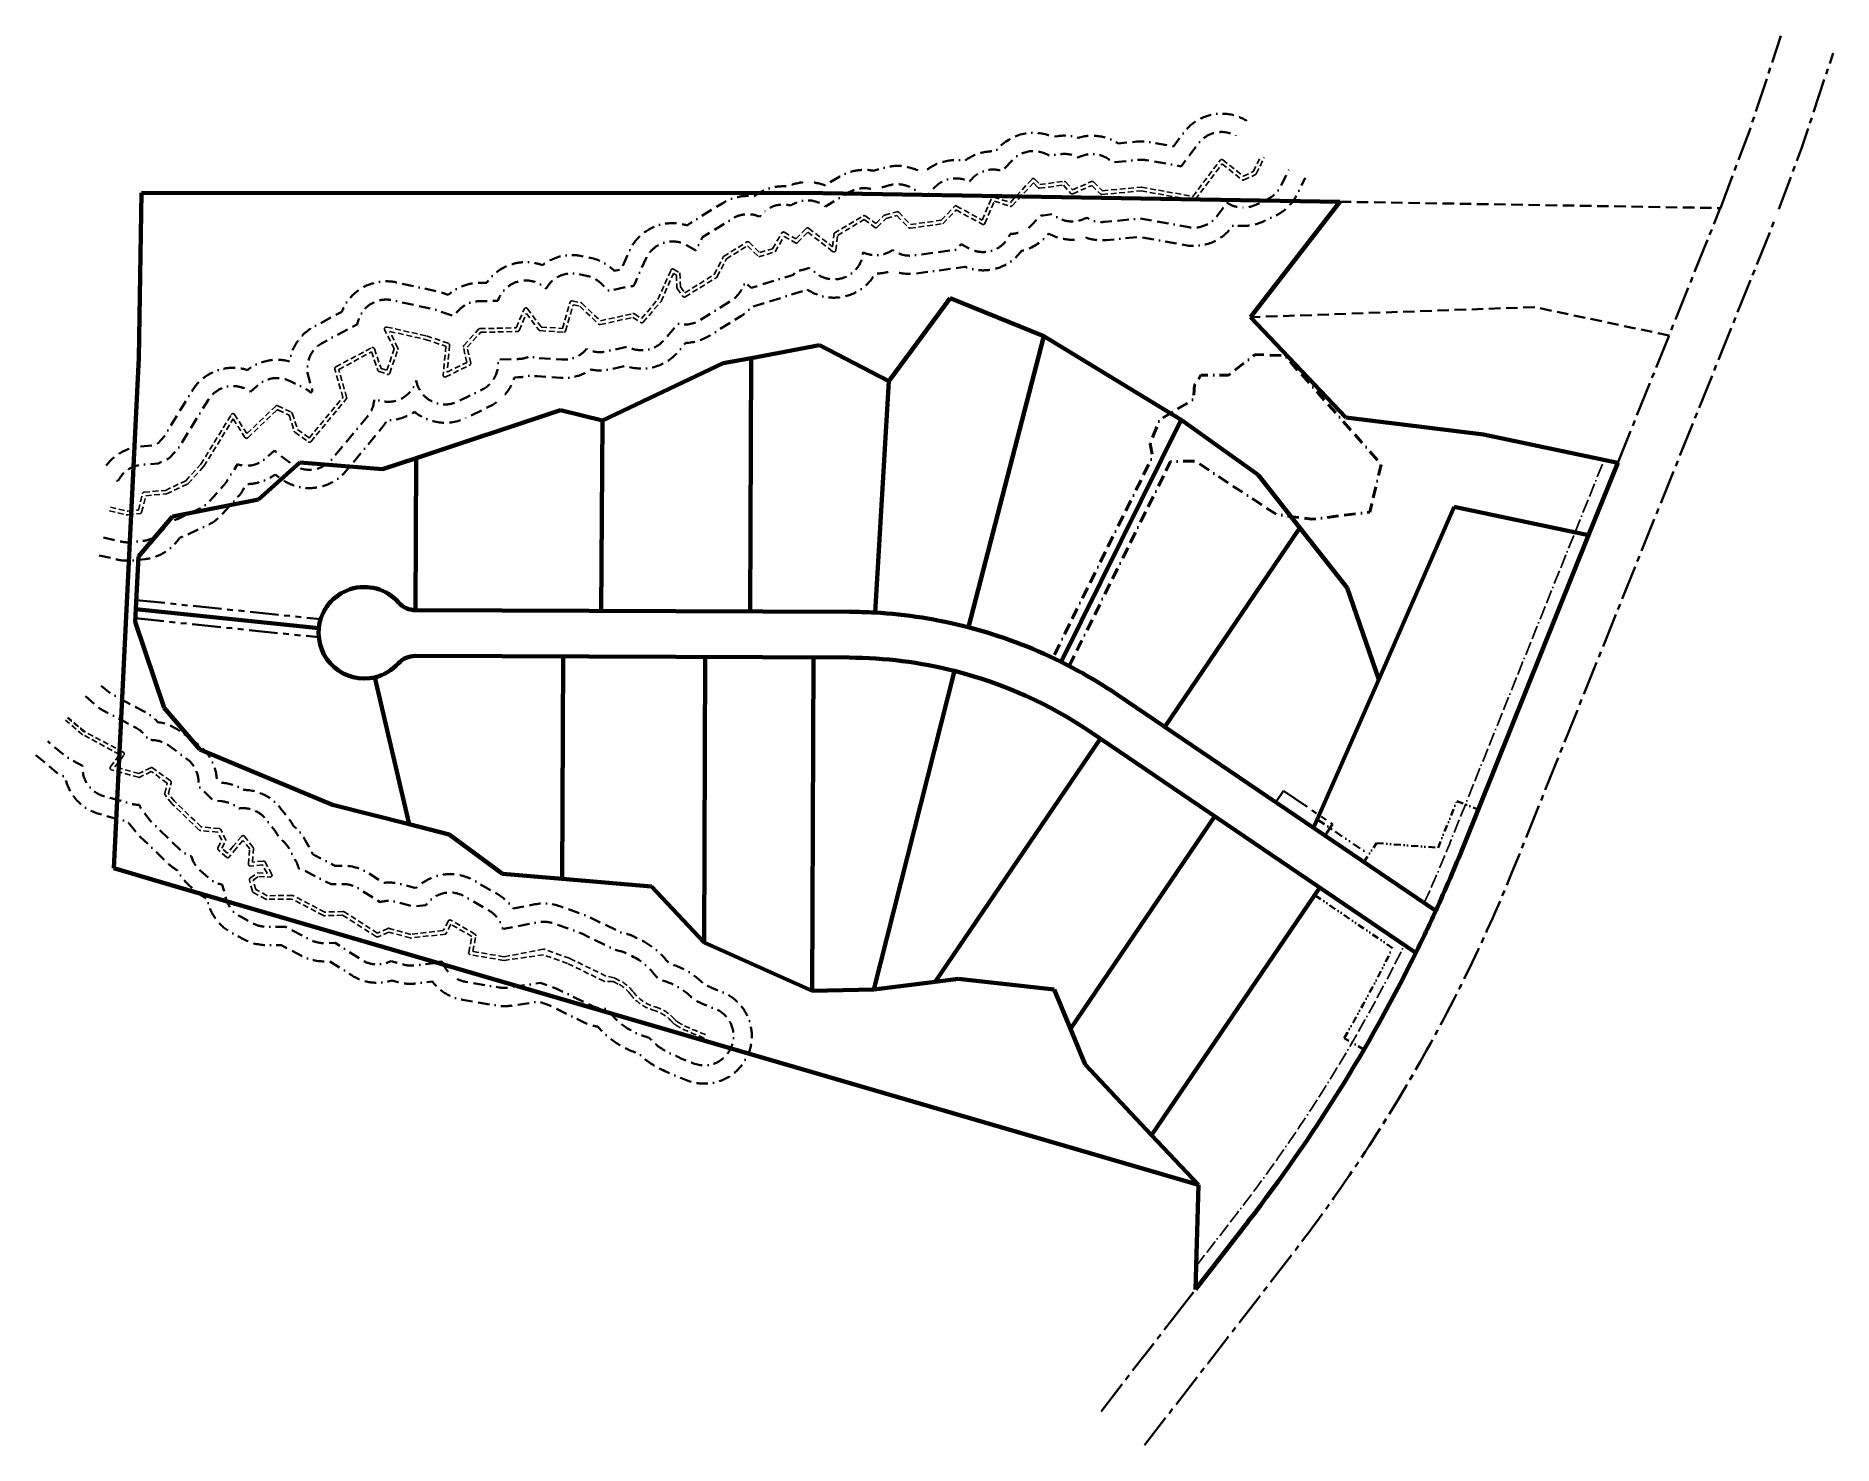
# Model space of a CAD drawing. Extents: x 2117416 to 2119380, y 837631 to 839171.
import ezdxf

# ---------------------------------------------------------------- set-up
doc = ezdxf.new("R2010")
doc.units = 0
doc.header["$LTSCALE"] = 50
doc.header["$MEASUREMENT"] = 0
for name, pattern in [('11b05', [16.75, 6, -1.5, 6, -1.5, 0.25, -1.5]), ('BORDER2', [0.875, 0.25, -0.125, 0.25, -0.125, 0, -0.125]), ('CENTER2', [1.125, 0.75, -0.125, 0.125, -0.125]), ('DIVIDE2', [0.625, 0.25, -0.125, 0, -0.125, 0, -0.125]), ('HIDDEN', [0.375, 0.25, -0.125]), ('HIDDEN2', [0.1875, 0.125, -0.0625]), ('PHANTOM2', [1.25, 0.625, -0.125, 0.125, -0.125, 0.125, -0.125])]:
    doc.linetypes.add(name, pattern=pattern)
for name, color, linetype, lineweight in [('V-BUFFER-STREAM', 33, 'BORDER2', 35), ('V-ESMT-ACCESS', 111, 'PHANTOM2', 40), ('V-ESMT-POWR', 41, 'DIVIDE2', 35), ('V-ESMT-STRM-1', 7, 'BORDER2', 50), ('V-PROP', 1, 'CONTINUOUS', 70), ('V-PROP-TIE', 171, 'HIDDEN', 40), ('V-RWAY', 6, 'CENTER2', 40)]:
    doc.layers.add(name, color=color, linetype=linetype, lineweight=lineweight)
doc.layers.add('V-ESMT-NGAS', color=41, linetype='11b05')
doc.layers.add('V-STREAM-TOB', color=53, linetype='HIDDEN2')

msp = doc.modelspace()

# ---------------------------------------------------------------- linework, layer by layer
at = {"layer": 'V-BUFFER-STREAM', "flags": 128}
for points in [[(2117493.1, 838701.6, -0.212606), (2117530.1, 838722.1), (2117544.5, 838723.4), (2117549.7, 838725.8), (2117556.2, 838733), (2117587.2, 838783.4, -0.344359), (2117647.3, 838805.8, -0.238614), (2117693.3, 838815.1, -0.236391), (2117720.1, 838853.2), (2117750.5, 838869.5, -0.370347), (2117810.2, 838901.5), (2117856.5, 838891.3), (2117866.7, 838887.8, -0.178999), (2117900.3, 838901), (2117908.7, 838901.2, -0.343809), (2117969.7, 838920.3, -0.220846), (2118012.3, 838930.3), (2118021.9, 838928.3, -0.139587), (2118047.1, 838915.1), (2118048.1, 838914.1), (2118055.6, 838915.7), (2118064.3, 838935.3, -0.387344), (2118128.4, 838963.5), (2118129.2, 838965.1), (2118166.7, 838988.2, -0.172902), (2118200.8, 838995.5, -0.190329), (2118237.5, 839006.3, -0.20447), (2118278.3, 839007.5), (2118294.5, 839017.1, -0.185158), (2118331.2, 839023.5), (2118343.4, 839026.9, -0.212489), (2118385.2, 839020.7, -0.241654), (2118430.7, 839034.2, -0.175222), (2118464.5, 839044.7), (2118468, 839048.5, -0.317676), (2118526.8, 839060.6), (2118533, 839061.4, -0.107789), (2118555.1, 839059.5, -0.220841), (2118598.5, 839053.4), (2118619, 839055.3, -0.067471), (2118632.9, 839054.7), (2118658.9, 839050.1), (2118670.2, 839065.1, -0.388098), (2118739.1, 839078, -0.388098)], [(2117504.3, 838685.1), (2117506, 838684.7, -0.259962), (2117531.8, 838702.2), (2117549.7, 838703.7), (2117561.8, 838709.3), (2117572.3, 838720.9), (2117604.3, 838773, -0.441887), (2117650.8, 838781.8), (2117657.4, 838788.1, -0.310751), (2117693.2, 838793.9), (2117708.1, 838786.9, -0.082246), (2117716.7, 838780.9), (2117718.4, 838782.9), (2117713.9, 838798.6, -0.352721), (2117729.6, 838835.6), (2117767.4, 838855.9, -0.430659), (2117805.9, 838882), (2117851.1, 838872), (2117872.4, 838864.8), (2117877.5, 838870.5, -0.20689), (2117900.7, 838881), (2117920.9, 838881.4), (2117922, 838884.1, -0.525305), (2117973.6, 838894.7, -0.330424), (2118008.3, 838910.7), (2118017.8, 838908.7, -0.139587), (2118033.3, 838900.6), (2118042, 838892.2), (2118062, 838896.7, -0.052439), (2118068.6, 838897.4), (2118070.1, 838899.2), (2118082.5, 838927.2, -0.44579), (2118127.8, 838941.9), (2118137.1, 838936.5), (2118144.5, 838951), (2118177.2, 838971.2, -0.246673), (2118206.9, 838973.3, -0.311), (2118241.1, 838985.5, -0.325333), (2118278.7, 838984.5), (2118304.7, 839000, -0.222896), (2118331.8, 839002.6, -0.030314), (2118335.4, 839003.9), (2118348.7, 839007.6, -0.275195), (2118380.3, 838999), (2118382.7, 838996.6), (2118390.7, 838997.7), (2118398.1, 839005.3, -0.334666), (2118436.1, 839011.4, -0.325156), (2118471.8, 839023.3), (2118482.6, 839034.8, -0.360455), (2118523.1, 839040), (2118535.6, 839041.6, -0.157507), (2118554.9, 839038), (2118557.2, 839039, -0.302891), (2118592.2, 839032.9), (2118592.4, 839032.7), (2118620.8, 839035.4, -0.067471), (2118629.4, 839035), (2118667.4, 839028.3), (2118686.1, 839053.1, -0.421503), (2118731.6, 839058.9, -0.421503)], [(2117485.4, 838603.3), (2117504.8, 838598.8, 0.084472), (2117522.2, 838597.8), (2117535.5, 838599.2, 0.225172), (2117573.4, 838622.7, 0.033874), (2117580, 838625.2), (2117603, 838635.9, 0.100596), (2117619.7, 838648.1), (2117636.5, 838666.7, 0.046124), (2117642.3, 838674.4), (2117646.5, 838681.2, 0.1622), (2117677.6, 838691.7), (2117684.3, 838686.8, 0.396131), (2117755, 838695.5), (2117793.8, 838742.2, 0.051405), (2117799.7, 838751.1, 0.155836), (2117830.1, 838760, 0.294434), (2117886, 838753.4), (2117912.1, 838766.2, 0.207817), (2117939, 838797.7), (2117943.2, 838797.8, 0.065685), (2117956.7, 838799.9, 0.034741), (2117963.8, 838798.9), (2117989.6, 838797.2, 0.168607), (2118022.5, 838806.3, 0.10268), (2118043.6, 838806.5), (2118060.7, 838810.3, 0.310695), (2118117.6, 838825.5), (2118126.1, 838835.4, 0.133366), (2118152.2, 838843.3), (2118186.4, 838864.6, 0.076014), (2118198.3, 838874.8), (2118257.2, 838892.9), (2118258.1, 838894.3, 0.444005), (2118333.3, 838911.2, 0.090814), (2118351.8, 838914.4, 0.129611), (2118378.1, 838911.2), (2118431.1, 838918.5), (2118431.3, 838918.6, 0.34509), (2118493, 838935.9, 0.149292), (2118519.3, 838951.1), (2118522.8, 838954.8, 0.20591), (2118563.6, 838950.4, 0.108555), (2118585.8, 838947.7), (2118621.7, 838951.1), (2118672.1, 838942.1, 0.282283), (2118722.7, 838962), (2118724.4, 838964.3, 0.163543), (2118757.3, 838968.2), (2118769.9, 838974.1, 0.170138), (2118794.4, 838998.2), (2118803, 839015.8)], [(2117489.9, 838622.8), (2117509.3, 838618.3, 0.084472), (2117520, 838617.7), (2117533.3, 838619.1, 0.28902), (2117560, 838640.4), (2117560.9, 838640.5, 0.087124), (2117571.5, 838643.3), (2117594.6, 838654, 0.100596), (2117604.9, 838661.6), (2117621.7, 838680.2, 0.046124), (2117625.2, 838684.9), (2117636.3, 838702.8, 0.276968), (2117668.4, 838710.1), (2117676.7, 838718, 0.049959), (2117681.4, 838713.7), (2117696.1, 838703, 0.396131), (2117739.6, 838708.3), (2117778.4, 838755, 0.166173), (2117785.8, 838774.3), (2117791, 838772.6, 0.409362), (2117831.2, 838792.6), (2117831.7, 838794.2, 0.495586), (2117877.2, 838771.4), (2117903.3, 838784.1, 0.324874), (2117920.9, 838817.4), (2117942.9, 838817.8, 0.105661), (2117955.9, 838820.9, 0.074544), (2117965.2, 838818.8), (2117990.9, 838817.2, 0.242181), (2118017.8, 838828.8, 0.174635), (2118039.3, 838826.1), (2118062.7, 838831.3, 0.355178), (2118102.4, 838838.5), (2118117.6, 838856.2, 0.19803), (2118141.6, 838860.2), (2118175.8, 838881.5, 0.136365), (2118187.4, 838894.2), (2118191.2, 838901.8), (2118197.6, 838895.5), (2118243.9, 838909.7), (2118246.6, 838914.4, 0.113322), (2118260.6, 838917.5), (2118268.5, 838911.5, 0.58121), (2118319.8, 838932.8), (2118320, 838934.4, 0.269874), (2118352.1, 838936.9, 0.194713), (2118375.4, 838931), (2118421.5, 838937.3), (2118427.2, 838943.3), (2118435.7, 838938.6, 0.443907), (2118480.6, 838954.2), (2118480.7, 838954.6, 0.212736), (2118504.7, 838964.8), (2118513.7, 838974.4, 0.021349), (2118516.5, 838974.6), (2118527.2, 838976, 0.29109), (2118561.1, 838970.8), (2118564.2, 838972.2, 0.161983), (2118583.9, 838967.6), (2118622.5, 838971.3), (2118675.6, 838961.8, 0.282283), (2118706.7, 838974.1), (2118717.6, 838988.5, 0.261247), (2118748.8, 838986.3), (2118761.3, 838992.2, 0.170138), (2118776.4, 839007), (2118785, 839024.6)], [(2117416.2, 838384.9), (2117439.1, 838365.7), (2117448.2, 838360.9, 0.283272), (2117485.2, 838320.9), (2117515, 838312.7, 0.008804), (2117516.8, 838312.2, 0.009183), (2117517.9, 838310.7), (2117525.2, 838301.3, 0.035423), (2117530.1, 838295.9), (2117560, 838267.2, 0.063502), (2117570.6, 838259.3, 0.092386), (2117582.2, 838244.2), (2117591, 838236.3, 0.070729), (2117603.2, 838228.2), (2117604.4, 838223.4, 0.207948), (2117630.2, 838190.9), (2117643.9, 838183.6, 0.124138), (2117668.6, 838177.5), (2117684, 838177.6), (2117707.2, 838165.5, 0.127979), (2117732.8, 838159.7), (2117737.4, 838159.8), (2117761.2, 838144.5, 0.224396), (2117805.3, 838138.9), (2117811.6, 838137.1, 0.096607), (2117831.5, 838135.5), (2117849.5, 838137.6, 0.19127), (2117882.3, 838117.7), (2117919.1, 838111.5, 0.077339), (2117935, 838111.3), (2117965.5, 838115.7), (2117977.5, 838111.4), (2118015, 838093.1, 0.075966), (2118030, 838088.4, 0.138233), (2118075.2, 838058.8, 0.062478), (2118088.5, 838047.9, 0.028537), (2118101.4, 838040.7, 0.026619), (2118130.8, 838028.5, 0.961406), (2118165.6, 838126.5, -0.025864), (2118147, 838134.2, 0.123277), (2118107.8, 838157.6, 0.113986), (2118076.6, 838183.3), (2118070.7, 838186.3, 0.060642), (2118058.9, 838190.5), (2118055.7, 838191.2), (2118021.2, 838208, 0.027607), (2118016, 838210.2), (2117988.5, 838220, 0.13333), (2117961.4, 838222.1), (2117937.6, 838217.6, 0.110579), (2117920.8, 838233), (2117894.6, 838248.1, 0.33468), (2117832.4, 838240.3), (2117829.8, 838240), (2117815.6, 838244, 0.094209), (2117796.3, 838245.6), (2117779.9, 838256, 0.150888), (2117750.3, 838264.2), (2117743.2, 838264), (2117720.6, 838275.8, 0.009088), (2117718.9, 838276.6, 0.011637), (2117717.8, 838278.7), (2117710.4, 838292.3, 0.096805), (2117697.7, 838307.6, 0.042064), (2117692.9, 838314.9), (2117683.6, 838326.9, 0.226169), (2117643.6, 838347.1, 0.115999), (2117621, 838354.6), (2117618.9, 838354.8), (2117613.8, 838359.7, 0.21709), (2117592.7, 838397.3), (2117573.2, 838411.5, 0.124505), (2117549.5, 838421.1, 0.087984), (2117535.2, 838432.3), (2117497.7, 838452.4), (2117483.1, 838464.6)], [(2117470.2, 838449.3), (2117486.4, 838435.7), (2117525.8, 838414.7, -0.149785), (2117539, 838401.4, -0.186921), (2117561.4, 838395.4), (2117580.9, 838381.1, -0.273185), (2117593.7, 838351.3), (2117610.1, 838335.5), (2117619.2, 838334.7, -0.160645), (2117637.6, 838326.7, -0.272702), (2117667.8, 838314.7), (2117677.1, 838302.7, -0.073846), (2117681.7, 838294.5, -0.128885), (2117692.9, 838282.7), (2117700.2, 838269.2, -0.069396), (2117703.4, 838260.9, -0.066835), (2117711.4, 838258), (2117738.6, 838243.9), (2117750.9, 838244.2, -0.150888), (2117769.1, 838239.2), (2117792.2, 838224.4, -0.143901), (2117810.3, 838224.7), (2117828.2, 838219.7), (2117842.4, 838221.3, -0.388528), (2117884.6, 838230.7), (2117910.8, 838215.6, -0.204536), (2117926, 838195.5), (2117927.4, 838195.3), (2117965.1, 838202.5, -0.13333), (2117981.8, 838201.2), (2118009.2, 838191.4, -0.027607), (2118012.5, 838190), (2118049, 838172.2), (2118054.5, 838171, -0.060642), (2118061.8, 838168.4), (2118067.7, 838165.4, -0.118303), (2118092.6, 838144.5, 0.165842), (2118100.9, 838138.8, -0.137238), (2118134.9, 838118, 0.018154), (2118137.8, 838116.5, 0.026619), (2118158.9, 838107.7, -0.935958), (2118137.5, 838047.3, -0.026619), (2118110.1, 838058.8, -0.028537), (2118099.2, 838064.8, -0.07328), (2118088.2, 838074.2, 0.145602), (2118083.4, 838077.2, -0.165842), (2118041.2, 838106.4, 0.088835), (2118039.7, 838107.8), (2118037.4, 838107.9, -0.111091), (2118023.8, 838111.1), (2117985.3, 838129.8), (2117967.6, 838136.2), (2117932.2, 838131.1, -0.077339), (2117922.4, 838131.2), (2117885.7, 838137.4, -0.278451), (2117860.6, 838159), (2117829.2, 838155.4, -0.096607), (2117817, 838156.4), (2117804.2, 838160), (2117802.3, 838159.1, -0.252504), (2117772, 838161.4), (2117743, 838180), (2117732.2, 838179.6, -0.127979), (2117716.4, 838183.2), (2117688.8, 838197.6), (2117668.5, 838197.5, -0.124138), (2117653.3, 838201.3), (2117639.6, 838208.6, -0.207948), (2117623.7, 838228.6), (2117620.5, 838240.9, -0.021407), (2117619.9, 838243.5, -0.137725), (2117604.4, 838251.2), (2117595.5, 838259.1, -0.142197), (2117586.1, 838274.2, -0.11302), (2117573.9, 838281.6), (2117544, 838310.3, -0.035423), (2117541, 838313.7), (2117533.7, 838323, -0.0704), (2117529.2, 838330.8, -0.070019), (2117520.3, 838331.9), (2117490.6, 838340.2, -0.357605), (2117467.2, 838373.4), (2117450.4, 838382.4), (2117429.1, 838400.2)], [(2117853.6, 838158.8), (2117859.7, 838159.5, 0.024102), (2117860.6, 838156.7, 0.024102)]]:
    msp.add_lwpolyline(points, format="xyb", dxfattribs=at)
at = {"layer": 'V-ESMT-ACCESS'}
for p, q in [((2117525.8, 838554.5), (2117727.3, 838533.6)), ((2117524.8, 838534.5), (2117725.2, 838513.8))]:
    msp.add_line(p, q, dxfattribs=at)
msp.add_lwpolyline([(2118770.7, 838333.6), (2118779.1, 838346), (2118832.9, 838309.5), (2118824.5, 838297)], dxfattribs=at)
at = {"layer": 'V-ESMT-NGAS', "ltscale": 0.05, "flags": 128}
for points in [[(2118932.9, 838223.4, 0.010919), (2118962.2, 838291.9), (2119129.4, 838707.4)], [(2118683.9, 837826.9), (2118728.9, 837885.1, 0.050679), (2118911.3, 838177.7, 0.05037)]]:
    msp.add_lwpolyline(points, format="xyb", dxfattribs=at)
at = {"layer": 'V-ESMT-POWR', "ltscale": 0.6}
msp.add_lwpolyline([(2118866.9, 838268.2), (2118880.9, 838288.9), (2118948.1, 838283.9), (2118968.7, 838334.9), (2118991.9, 838325.5)], dxfattribs=at)
at = {"layer": 'V-ESMT-POWR', "ltscale": 0.75}
msp.add_lwpolyline([(2118816.1, 838314.8), (2118872.5, 838276.5)], dxfattribs=at)
at = {"layer": 'V-ESMT-POWR', "ltscale": 0.6}
msp.add_lwpolyline([(2118867.1, 838063.4), (2118845.5, 838076, 0.016475), (2118898.4, 838174.3), (2118813.2, 838232.2)], format="xyb", dxfattribs=at)
at = {"layer": 'V-ESMT-STRM-1', "flags": 128}
msp.add_lwpolyline([(2118545.1, 838482.4), (2118655.9, 838705.9), (2118682.7, 838706.2), (2118771.5, 838647.9), (2118810.1, 838642.7), (2118873.4, 838650.6), (2118885.9, 838702.9), (2118780.8, 838821.4), (2118748.3, 838822.7), (2118719.2, 838800.2), (2118689, 838800), (2118682.1, 838789.7), (2118681.1, 838773.9), (2118643.6, 838751.1), (2118633.6, 838725.3), (2118636.2, 838711.1), (2118527.2, 838491.3)], dxfattribs=at)
at = {"layer": 'V-PROP'}
for p, q in [((2117531.4, 838999.5), (2117528.8, 838819.1)), ((2117531.4, 838999.5), (2118275.8, 838999.1)), ((2118275.8, 838999.1), (2118840.6, 838989.6)), ((2118840.6, 838989.6), (2118743.2, 838863.5)), ((2118347.9, 838793.7), (2118414.9, 838884.4)), ((2118414.9, 838884.4), (2118517.4, 838842.8)), ((2118743.2, 838863.5), (2118847.4, 838753.8)), ((2118197.8, 838818.9), (2118272.3, 838832.9)), ((2118272.3, 838832.9), (2118347.9, 838793.7)), ((2118434.9, 838524.8), (2118517.4, 838842.8)), ((2118517.4, 838842.8), (2118667.3, 838751.4)), ((2117528.8, 838819.1), (2117501.2, 838261.4)), ((2118035.1, 838750.5), (2118167.1, 838813.2)), ((2118167.1, 838813.2), (2118197.8, 838818.9)), ((2118197.8, 838818.9), (2118196.7, 838542)), ((2118333, 838540.7), (2118347.9, 838793.7)), ((2117831.7, 838709.5), (2117989.3, 838761.9)), ((2117989.3, 838761.9), (2118035.1, 838750.5)), ((2118033.8, 838542.7), (2118035.1, 838750.5)), ((2118667.3, 838751.4), (2118536.2, 838486.9)), ((2118667.3, 838751.4), (2118751.6, 838691.1)), ((2118847.4, 838753.8), (2118997.6, 838735.2)), ((2118997.6, 838735.2), (2119144.4, 838704.3)), ((2117659.4, 838664.4), (2117704.6, 838704.6)), ((2117704.6, 838704.6), (2117794.7, 838697.3)), ((2117794.7, 838697.3), (2117831.7, 838709.5)), ((2117831, 838543.4), (2117831.7, 838709.5)), ((2119112.6, 838625.4), (2119144.4, 838704.3)), ((2118751.6, 838691.1), (2118797.1, 838633.3)), ((2117565.3, 838645.6), (2117659.4, 838664.4)), ((2118883.2, 838467.8), (2118965.8, 838656.4)), ((2119112.6, 838625.4), (2118965.8, 838656.4)), ((2117528.2, 838602.1), (2117565.3, 838645.6)), ((2118797.1, 838633.3), (2118649.5, 838415.9)), ((2118797.1, 838633.3), (2118848.8, 838567.7)), ((2117524.6, 838530.5), (2117528.2, 838602.1)), ((2118848.8, 838567.7), (2118883.2, 838467.8)), ((2117525.3, 838544.5), (2117725.3, 838523.8)), ((2117831, 838543.4), (2118305, 838541.6)), ((2117556.5, 838436.8), (2117524.6, 838530.5)), ((2118304.8, 838491.6), (2117830.8, 838493.4)), ((2117991.2, 838249.9), (2117992.2, 838492.8)), ((2118146.2, 838180.5), (2118147.4, 838492.2)), ((2118264.4, 838127.4), (2118265.8, 838491.8)), ((2118331.6, 838129.1), (2118419.9, 838477)), ((2117823.9, 838309.6), (2117786.4, 838470)), ((2118812, 838305.5), (2118883.2, 838467.8)), ((2117595.3, 838391.1), (2117556.5, 838436.8)), ((2118597.9, 838450.9), (2118945.5, 838214.9)), ((2118398.6, 838137.4), (2118579.1, 838403.2)), ((2118923.8, 838169.1), (2118569.8, 838409.5)), ((2117740.1, 838330.9), (2117595.3, 838391.1)), ((2117823.9, 838309.6), (2117740.1, 838330.9)), ((2118546.4, 838085.9), (2118704.2, 838318.3)), ((2117867.8, 838298.5), (2117823.9, 838309.6)), ((2117925.9, 838255.5), (2117867.8, 838298.5)), ((2117563, 838243.5), (2117501.2, 838261.4)), ((2117563, 838243.5), (2118686.5, 837915.6)), ((2117991.2, 838249.9), (2117925.9, 838255.5)), ((2118088.9, 838241.6), (2117991.2, 838249.9)), ((2118146.2, 838180.5), (2118088.9, 838241.6)), ((2118635.1, 837970), (2118818.8, 838240.4)), ((2118264.4, 838127.4), (2118146.2, 838180.5)), ((2118331.6, 838129.1), (2118264.4, 838127.4)), ((2118398.6, 838137.4), (2118331.6, 838129.1)), ((2118423.8, 838140.6), (2118398.6, 838137.4)), ((2118528.5, 838129.1), (2118423.8, 838140.6)), ((2118546.4, 838085.9), (2118528.5, 838129.1)), ((2118562.5, 838047), (2118546.4, 838085.9)), ((2118635.1, 837970), (2118562.5, 838047)), ((2118686.5, 837915.6), (2118635.1, 837970)), ((2118686.5, 837915.6), (2118683.1, 837801.4)), ((2118683.1, 837801.4), (2118740.8, 837875.9))]:
    msp.add_line(p, q, dxfattribs=at)
for points in [[(2118945.5, 838214.9, 0.011294), (2118976.1, 838286.3), (2119112.6, 838625.4)], [(2117786.4, 838470, -0.515439), (2117725.3, 838523.8, -0.725715)]]:
    msp.add_lwpolyline(points, format="xyb", dxfattribs=at)
for centre, radius, start, end in [((2117775, 838518.7), 50, 41.5888, 174.0903), ((2117831.1, 838568.4), 25, 221.5888, 269.7775), ((2118302.9, 838016.6), 525, 86.7198, 89.7775), ((2118302.9, 838016.6), 525, 75.446, 86.7198), ((2118302.9, 838016.6), 525, 63.6227, 75.446), ((2117775, 838518.7), 50, 283.1636, 317.9661), ((2117830.7, 838468.4), 25, 89.7775, 137.9661), ((2118302.9, 838016.6), 475, 75.7501, 89.7775), ((2118302.9, 838016.6), 475, 55.8173, 75.7501), ((2118302.9, 838016.6), 525, 55.8173, 63.6227), ((2117380.5, 838928.5), 1720, 333.8001, 335.4858), ((2117380.5, 838928.5), 1720, 322.266, 333.8001)]:
    msp.add_arc(centre, radius, start, end, dxfattribs=at)
at = {"layer": 'V-PROP-TIE'}
for p, q in [((2118840.6, 838989.6), (2119256.4, 838982.7)), ((2119053.6, 838874.5), (2118743.2, 838863.5)), ((2119200.4, 838843.5), (2119053.6, 838874.5))]:
    msp.add_line(p, q, dxfattribs=at)
at = {"layer": 'V-RWAY'}
for p, q in [((2119144.4, 838704.3), (2119256.4, 838982.7)), ((2118657.9, 837768.8), (2118683.1, 837801.4)), ((2118580, 837668.1), (2118657.9, 837768.8))]:
    msp.add_line(p, q, dxfattribs=at)
at = {"layer": 'V-RWAY', "flags": 128}
for points in [[(2119256.7, 838982.7), (2119288.9, 839068.9), (2119322.6, 839170.8)], [(2119320.3, 838981.5), (2119345.5, 839049), (2119379.6, 839151.9)]]:
    msp.add_lwpolyline(points, dxfattribs=at)
msp.add_lwpolyline([(2118627.4, 837631.3), (2118696.4, 837720.5), (2118788.2, 837839.2, 0.069085), (2119031.7, 838263.9), (2119316.4, 838970.9)], format="xyb", dxfattribs=at)
at = {"layer": 'V-STREAM-TOB'}
for points in [[(2117496.7, 838652), (2117516, 838647.5, 0.084472), (2117516.7, 838647.5), (2117530, 838648.9, 0.3141), (2117531.7, 838650.4), (2117536.2, 838668.4), (2117558.3, 838670.4, 0.087124), (2117558.9, 838670.5), (2117582, 838681.2, 0.100596), (2117582.6, 838681.7), (2117599.5, 838700.3, 0.046124), (2117599.7, 838700.6), (2117631.6, 838752.4), (2117644.6, 838732.1, 0.471815), (2117647.7, 838731.8), (2117678.9, 838761.6, -0.310751), (2117681.2, 838762), (2117692.8, 838756.5), (2117698.4, 838738.9, 0.15881), (2117699.1, 838737.9), (2117713.8, 838727.2, 0.396131), (2117716.5, 838727.5), (2117755.3, 838774.2, 0.247713), (2117755.7, 838776), (2117747.1, 838806.4), (2117782.9, 838825.6), (2117789.8, 838805.4, 0.235998), (2117791.1, 838804.1), (2117800.3, 838801.1, 0.409362), (2117802.8, 838802.4), (2117811.7, 838828.3, 0.200948), (2117811.6, 838829.8), (2117802.7, 838847.9), (2117841.9, 838839.2), (2117864.1, 838831.7), (2117861.2, 838800.3, 0.585316), (2117864, 838798.3), (2117890.1, 838811.1, 0.345055), (2117891.2, 838813.3), (2117887.4, 838830.7), (2117902.2, 838847), (2117942.3, 838847.8, 0.295836), (2117944.1, 838849), (2117952, 838867.7), (2117965.6, 838849.6, 0.218014), (2117967.1, 838848.8), (2117992.9, 838847.1, 0.352461), (2117994.9, 838848.5), (2118003.1, 838877), (2118010.3, 838875.6), (2118031, 838855.9, 0.249726), (2118032.8, 838855.4), (2118068.5, 838863.3), (2118077, 838857.7, 0.378386), (2118079.6, 838858), (2118099.2, 838880.8), (2118112.7, 838911.4), (2118115.9, 838909.5), (2118116.5, 838896, 0.142777), (2118116.9, 838895), (2118123, 838886.2, 0.398006), (2118125.7, 838885.7), (2118159.9, 838907, 0.136365), (2118160.6, 838907.8), (2118170.5, 838927.1), (2118193.7, 838941.5), (2118205.9, 838929.4), (2118223.8, 838934.9), (2118233.6, 838951.8), (2118245.9, 838944.7, 0.343036), (2118248.3, 838945), (2118259.4, 838956.4), (2118286.8, 838935.2, 0.58121), (2118290, 838936.5), (2118292.1, 838952.9), (2118321, 838970.1), (2118332.7, 838961.6, 0.365051), (2118335.3, 838961.8), (2118345.1, 838971.3), (2118356.7, 838974.5), (2118369.6, 838961.3, 0.239123), (2118371.3, 838960.7), (2118407.1, 838965.6), (2118421.5, 838980.6), (2118450.1, 838965, 0.443907), (2118452.9, 838965.9), (2118463.3, 838990.3), (2118480.7, 838984.7, 0.290217), (2118482.8, 838985.2), (2118506, 839010.1), (2118511, 839005, 0.236357), (2118512.7, 839004.4), (2118538.8, 839007.8), (2118546.7, 838998.8, 0.326318), (2118549.1, 838998.3), (2118569.7, 839007.4), (2118579.5, 838998, 0.217239), (2118581.1, 838997.5), (2118623.8, 839001.5), (2118680.8, 838991.4, 0.282283), (2118682.8, 838992.1), (2118712.1, 839031), (2118733.9, 839013.6, 0.285271), (2118736, 839013.4), (2118748.6, 839019.3, 0.170138), (2118749.5, 839020.2), (2118758.1, 839037.8)], [(2117497.6, 838655.9), (2117516.6, 838651.5), (2117528.1, 838652.8), (2117532.6, 838670.8, -0.320606), (2117534.4, 838672.3), (2117557.6, 838674.3), (2117579.9, 838684.7), (2117596.4, 838702.8), (2117629.8, 838757.2, -0.552821), (2117633.2, 838757.3), (2117646.7, 838736.3), (2117678.2, 838766.4, -0.310751), (2117680.4, 838766.8), (2117695.3, 838759.7, -0.207662), (2117696.3, 838758.5), (2117702, 838740.8), (2117714.7, 838731.5), (2117751.6, 838775.9), (2117742.8, 838806.8, -0.352721), (2117743.7, 838809.1), (2117783.1, 838830.2, -0.463086), (2117786, 838829.1), (2117793.3, 838807.6), (2117799.7, 838805.6), (2117807.7, 838828.8), (2117797.2, 838849.8, -0.630124), (2117799.5, 838852.7), (2117843, 838843.1), (2117866.8, 838834.9, -0.34654), (2117868.2, 838832.9), (2117865.5, 838803.5), (2117886.9, 838814), (2117883.3, 838830.8, -0.241867), (2117883.7, 838832.6), (2117899.8, 838850.3, -0.20689), (2117901.2, 838851), (2117940.9, 838851.8), (2117949.6, 838872.4, -0.577178), (2117953.1, 838872.8), (2117968.3, 838852.7), (2117991.5, 838851.2), (2117999.8, 838879.9, -0.392452), (2118002.1, 838881.3), (2118011.6, 838879.4, -0.139587), (2118012.6, 838878.8), (2118032.9, 838859.5), (2118068.5, 838867.4, -0.203344), (2118070, 838867.1), (2118077.8, 838862), (2118095.7, 838883), (2118110, 838915, -0.44579), (2118112.8, 838916), (2118119.8, 838911.9), (2118120.5, 838896.8), (2118125.2, 838890.1), (2118157.3, 838910.1), (2118167.4, 838929.9), (2118193, 838945.7, -0.34578), (2118195.4, 838945.4), (2118207, 838934), (2118221.1, 838938.3), (2118231.1, 838955.6, -0.414233), (2118233.8, 838956.3), (2118246.5, 838949), (2118257.8, 838960.5, -0.381316), (2118260.4, 838960.7), (2118286.5, 838940.5), (2118288.3, 838955.3), (2118320.1, 838974.2, -0.299243), (2118322.2, 838974.1), (2118333.7, 838965.8), (2118342.6, 838974.5, -0.126083), (2118343.5, 838975), (2118356.8, 838978.7, -0.275195), (2118358.8, 838978.2), (2118371.7, 838964.8), (2118405.2, 838969.4), (2118419.7, 838984.5, -0.338446), (2118422.1, 838984.9), (2118450.1, 838969.5), (2118460.3, 838993.6, -0.388154), (2118462.7, 838994.7), (2118480.8, 838988.9), (2118504.5, 839014.4, -0.42873), (2118507.4, 839014.4), (2118513.1, 839008.5), (2118539.4, 839011.9, -0.248566), (2118541.1, 839011.2), (2118548.8, 839002.5), (2118569.3, 839011.6, -0.302891), (2118571.5, 839011.2), (2118581.6, 839001.6), (2118623.6, 839005.5, -0.067471), (2118624.2, 839005.5), (2118680.3, 838995.5), (2118710.1, 839035, -0.421571), (2118712.9, 839035.4), (2118735.4, 839017.5), (2118746.2, 839022.6), (2118754.5, 839039.5)], [(2118147.6, 838075.6, -0.026619), (2118123.1, 838085.8, -0.028537), (2118115.2, 838090.2, -0.07328), (2118110.9, 838093.9, 0.145602), (2118091.6, 838106.1, -0.165842), (2118065.3, 838124.3, 0.118303), (2118052.5, 838135), (2118047, 838137.8), (2118037.8, 838137.9, -0.111091), (2118036.9, 838138.1), (2117996.9, 838157.5), (2117970.7, 838166.9), (2117928, 838160.8, -0.077339), (2117927.4, 838160.8), (2117890.7, 838167, -0.424915), (2117889, 838169.4), (2117892.6, 838186.9), (2117869.4, 838200.2), (2117863.9, 838189.6), (2117825.8, 838185.2, -0.096607), (2117825.1, 838185.3), (2117801.8, 838191.8), (2117790.1, 838186.5, -0.252504), (2117788.2, 838186.7), (2117751.3, 838210.2), (2117731.3, 838209.6, -0.127979), (2117730.3, 838209.9), (2117696.1, 838227.6), (2117668.4, 838227.5, -0.124138), (2117667.4, 838227.7), (2117653.7, 838235.1, -0.207948), (2117652.7, 838236.3), (2117649.5, 838248.6, -0.311171), (2117650.2, 838250.7), (2117658.4, 838256.6), (2117668.7, 838256), (2117663.7, 838265.2), (2117650.7, 838263.9, -0.467897), (2117648.5, 838266), (2117649.8, 838282.5), (2117642.4, 838291.9), (2117635.2, 838283.4), (2117627.3, 838273.7, -0.428975), (2117624.4, 838273.5), (2117615.6, 838281.4, -0.335783), (2117615.1, 838283.8), (2117619.2, 838292.1), (2117615, 838300.9), (2117595.9, 838302.7, -0.170187), (2117594.7, 838303.2), (2117564.8, 838331.9, -0.035423), (2117564.6, 838332.2), (2117557.3, 838341.5, -0.230974), (2117556.9, 838343.2), (2117559.7, 838354.5), (2117542.3, 838367.2), (2117529.8, 838361, -0.185453), (2117528.4, 838360.8), (2117498.6, 838369.1, -0.528331), (2117497.6, 838372.2), (2117507.7, 838385.8), (2117467.3, 838407.4), (2117448.4, 838423.2)], [(2118148.9, 838079.4, -0.026619), (2118124.8, 838089.4, -0.028537), (2118117.3, 838093.6, -0.07328), (2118113.9, 838096.5, 0.145602), (2118092.7, 838110, -0.165842), (2118068.5, 838126.7, 0.118303), (2118054.3, 838138.6), (2118048.4, 838141.5, 0.060642), (2118047.9, 838141.7), (2118039, 838143.7), (2117999.4, 838163, 0.027607), (2117999.1, 838163.1), (2117971.7, 838172.9, 0.13333), (2117970.7, 838173), (2117927.7, 838164.8), (2117893.4, 838170.6), (2117896.8, 838187.5, 0.323669), (2117895.9, 838189.6), (2117869.6, 838204.7, 0.425965), (2117866.9, 838203.9), (2117861.3, 838193.3), (2117825.7, 838189.2), (2117802.2, 838195.8, 0.174712), (2117800.8, 838195.7), (2117789.4, 838190.6), (2117753, 838213.9, 0.150888), (2117751.8, 838214.2), (2117731.7, 838213.6), (2117697.5, 838231.4, 0.121351), (2117696.6, 838231.6), (2117668.9, 838231.5), (2117656.4, 838238.2), (2117653.7, 838248.3), (2117659.6, 838252.5), (2117672, 838251.8, 0.588032), (2117673.9, 838254.8), (2117666.5, 838268.3, 0.302429), (2117664.6, 838269.3), (2117652.7, 838268.1), (2117653.8, 838282.9, 0.186092), (2117653.4, 838284.3), (2117644.1, 838296.3, 0.474789), (2117641, 838296.4), (2117632.1, 838286), (2117625.5, 838277.9), (2117619.4, 838283.4), (2117623.7, 838292.1), (2117618.1, 838303.7, 0.264164), (2117616.5, 838304.8), (2117596.9, 838306.6), (2117567.6, 838334.7), (2117561, 838343.2), (2117563.9, 838354.8, 0.304995), (2117563.2, 838356.9), (2117543.7, 838371.2, 0.280374), (2117541.6, 838371.3), (2117528.7, 838364.9), (2117502.5, 838372.2), (2117512.3, 838385.2, 0.459966), (2117511.7, 838388.2), (2117469.5, 838410.7), (2117450.9, 838426.3)]]:
    msp.add_lwpolyline(points, format="xyb", dxfattribs=at)
for points in [[(2118681.3, 838992.3), (2118681.6, 838992.3), (2118681.6, 838992.3)], [(2117450.6, 838425.9), (2117469.2, 838410.3), (2117469.1, 838410.4)], [(2117508.5, 838386), (2117508.5, 838385.9)]]:
    msp.add_lwpolyline(points, dxfattribs=at)

doc.saveas('drawing.dxf')
